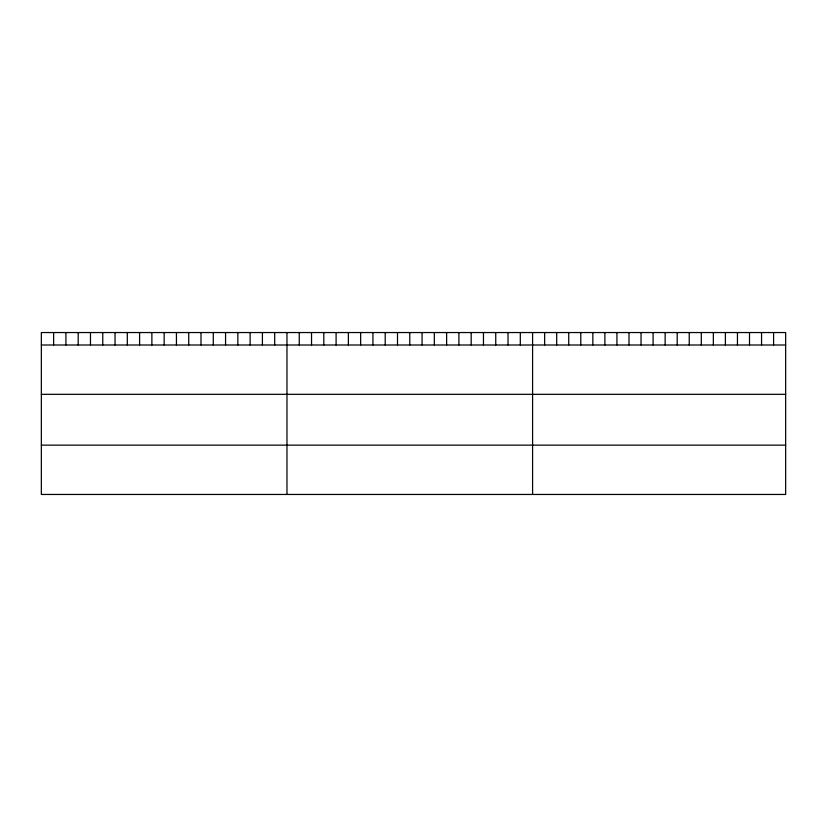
<?xml version="1.0" encoding="UTF-8"?>
<svg xmlns="http://www.w3.org/2000/svg" width="827" height="827" viewBox="0 0 827 827"><rect width="100%" height="100%" fill="white"/><g stroke="black" fill="none" stroke-linecap="round" stroke-linejoin="round"><path stroke-width="1.24" d="M785.65 345.004L785.65 494.453L41.35 494.453L41.35 332.547L785.65 332.547L785.65 345.004L41.35 345.004M41.35 394.324L785.65 394.324M41.35 445.133L785.65 445.133M773.596 332.547L773.596 345.004M761.553 332.547L761.553 345.004M749.5 332.547L749.5 345.004M737.446 332.547L737.446 345.004M725.393 332.547L725.393 345.004M713.35 332.547L713.35 345.004M701.296 332.547L701.296 345.004M689.242 332.547L689.242 345.004M677.199 332.547L677.199 345.004M665.146 332.547L665.146 345.004M653.092 332.547L653.092 345.004M641.039 332.547L641.039 345.004M628.996 332.547L628.996 345.004M616.942 332.547L616.942 345.004M604.888 332.547L604.888 345.004M592.845 332.547L592.845 345.004M580.792 332.547L580.792 345.004M568.738 332.547L568.738 345.004M556.685 332.547L556.685 345.004M544.642 332.547L544.642 345.004M532.588 332.547L532.588 494.453M520.307 332.547L520.307 345.004M508.026 332.547L508.026 345.004M495.745 332.547L495.745 345.004M483.464 332.547L483.464 345.004M471.183 332.547L471.183 345.004M458.902 332.547L458.902 345.004M446.621 332.547L446.621 345.004M434.34 332.547L434.34 345.004M422.059 332.547L422.059 345.004M409.778 332.547L409.778 345.004M397.498 332.547L397.498 345.004M385.217 332.547L385.217 345.004M372.936 332.547L372.936 345.004M360.655 332.547L360.655 345.004M348.374 332.547L348.374 345.004M336.093 332.547L336.093 345.004M323.812 332.547L323.812 345.004M311.531 332.547L311.531 345.004M299.25 332.547L299.25 345.004M286.969 332.547L286.969 494.453M274.688 332.547L274.688 345.004M262.407 332.547L262.407 345.004M250.126 332.547L250.126 345.004M237.845 332.547L237.845 345.004M225.564 332.547L225.564 345.004M213.283 332.547L213.283 345.004M201.002 332.547L201.002 345.004M188.721 332.547L188.721 345.004M176.44 332.547L176.44 345.004M164.16 332.547L164.16 345.004M151.879 332.547L151.879 345.004M139.598 332.547L139.598 345.004M127.317 332.547L127.317 345.004M115.036 332.547L115.036 345.004M102.755 332.547L102.755 345.004M90.474 332.547L90.474 345.004M78.193 332.547L78.193 345.004M65.912 332.547L65.912 345.004M53.631 332.547L53.631 345.004"/></g></svg>
